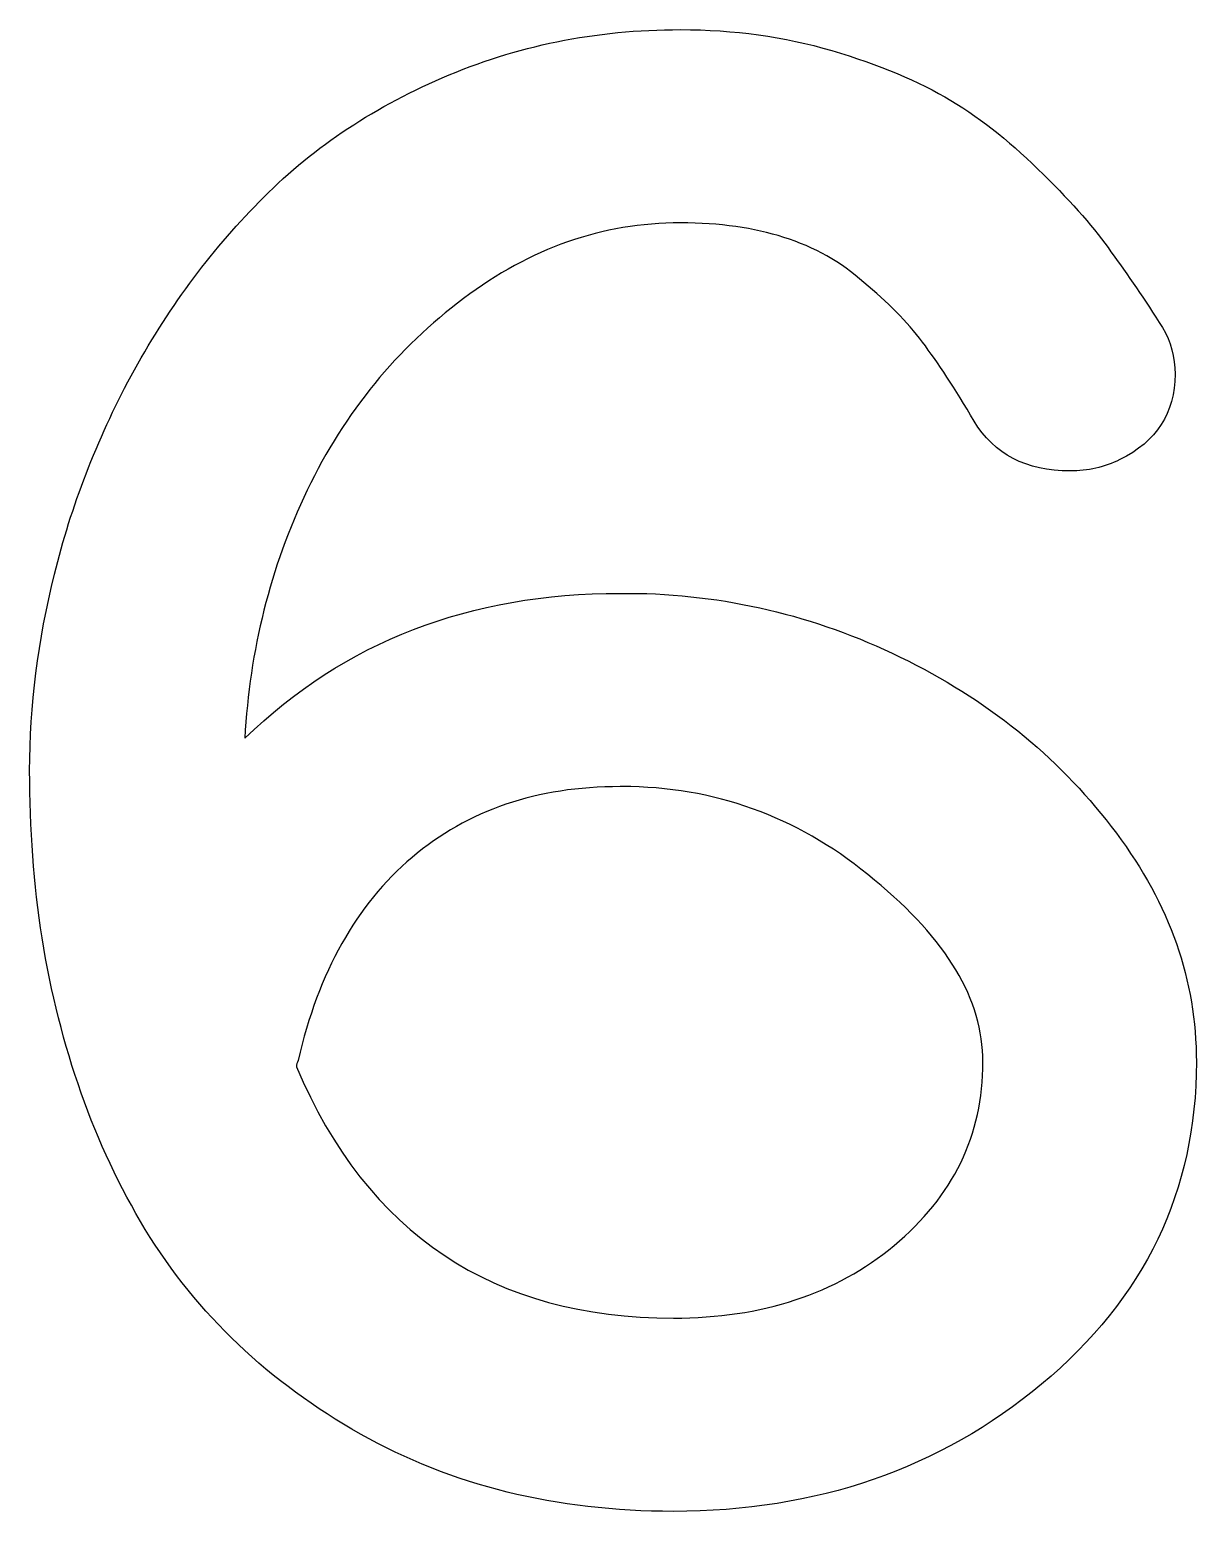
# Model space of a CAD drawing. Header units: millimetres. Extents: x 8.36 to 13.08, y 7.73 to 13.72.
import ezdxf

# ---------------------------------------------------------------- set-up
doc = ezdxf.new("R2010")
doc.units = ezdxf.units.MM
doc.layers.get('0').update_dxf_attribs({"linetype": 'CONTINUOUS'})

msp = doc.modelspace()

# ---------------------------------------------------------------- linework, layer by layer
at = {"color": 7}
for points in [[(10.750776, 11.438423), (10.822706, 11.438423)], [(10.793933, 10.656876), (10.750753, 10.656876)], [(9.441728, 9.523625), (9.441605, 9.523634)]]:
    msp.add_lwpolyline(points, dxfattribs=at)
msp.add_lwpolyline([(9.232979, 10.852268)], close=True, dxfattribs=at)
for points in [[(10.03145, 13.522546), (10.328771, 13.652797), (10.650069, 13.717923), (10.995345, 13.717923)], [(10.995345, 13.717923), (11.211142, 13.717923), (11.414951, 13.689702), (11.60677, 13.633259)], [(11.60677, 13.633259), (11.79859, 13.576823), (11.959239, 13.509522), (12.088717, 13.431357)], [(9.290549, 13.021053), (9.491959, 13.229465), (9.738926, 13.396629), (10.03145, 13.522546)], [(12.088717, 13.431357), (12.218192, 13.353194), (12.342875, 13.25333), (12.462766, 13.131764)], [(12.462766, 13.131764), (12.582647, 13.014535), (12.673761, 12.910328), (12.736107, 12.819144)], [(8.772634, 12.317662), (8.916492, 12.582519), (9.08913, 12.816983), (9.290549, 13.021053)], [(10.995323, 12.936391), (10.67882, 12.936391), (10.386296, 12.834356), (10.117749, 12.630285)], [(11.412531, 12.877766), (11.29265, 12.916849), (11.153581, 12.936391), (10.995323, 12.936391)], [(11.736227, 12.695397), (11.645111, 12.777895), (11.537212, 12.838685), (11.412531, 12.877766)], [(12.736107, 12.819144), (12.803245, 12.727959), (12.872779, 12.625924), (12.94471, 12.513038)], [(11.973612, 12.45442), (11.91128, 12.536918), (11.832152, 12.617243), (11.736227, 12.695397)], [(10.117749, 12.630285), (9.8492, 12.430557), (9.638199, 12.172213), (9.484744, 11.855252)], [(12.94471, 12.513038), (12.978277, 12.456602), (12.99506, 12.393644), (12.99506, 12.324165)], [(12.182211, 12.135289), (12.10548, 12.26554), (12.035947, 12.371917), (11.973612, 12.45442)], [(8.463323, 11.516576), (8.530461, 11.790118), (8.633565, 12.057146), (8.772634, 12.317662)], [(12.99506, 12.324165), (12.99506, 12.167857), (12.920728, 12.052795), (12.772065, 11.978982)], [(12.570645, 11.933387), (12.393212, 11.933387), (12.263734, 12.000687), (12.182211, 12.135289)], [(12.772065, 11.978982), (12.709732, 11.948585), (12.642592, 11.933387), (12.570645, 11.933387)], [(9.484744, 11.855252), (9.336082, 11.542633), (9.25216, 11.208305), (9.232979, 10.852268)], [(8.362616, 10.722004), (8.362616, 10.982519), (8.396185, 11.247377), (8.463323, 11.516576)], [(9.233002, 10.852261), (9.635824, 11.243036), (10.141749, 11.438423), (10.750776, 11.438423)], [(10.822706, 11.438423), (11.206345, 11.429723), (11.570801, 11.338542), (11.916076, 11.16488)], [(11.916076, 11.16488), (12.261351, 10.991203), (12.541888, 10.75891), (12.757686, 10.468001)], [(8.412969, 10.044665), (8.379401, 10.26176), (8.362616, 10.48754), (8.362616, 10.722004)], [(10.750753, 10.656876), (10.41507, 10.656876), (10.134533, 10.561353), (9.909143, 10.370308)], [(11.779405, 10.279128), (11.491676, 10.522275), (11.163185, 10.648191), (10.793933, 10.656876)], [(12.757686, 10.468001), (12.973483, 10.181434), (13.081382, 9.873157), (13.081382, 9.543172)], [(9.909143, 10.370308), (9.683755, 10.179263), (9.5303, 9.905722), (9.448778, 9.549685)], [(12.218195, 9.543172), (12.218195, 9.795004), (12.071932, 10.040323), (11.779405, 10.279128)], [(8.830178, 8.865831), (8.623972, 9.208843), (8.484903, 9.601788), (8.412969, 10.044665)], [(9.448778, 9.549685), (9.444078, 9.540985), (9.441728, 9.532298), (9.441728, 9.523625)], [(11.858532, 8.800703), (12.098307, 9.000432), (12.218195, 9.247921), (12.218195, 9.543172)], [(13.081382, 9.543172), (13.081382, 9.022141), (12.872778, 8.587948), (12.45557, 8.240595)], [(9.441605, 9.523634), (9.729334, 8.846293), (10.237657, 8.507623), (10.966572, 8.507623)], [(9.700559, 8.038695), (9.331307, 8.247108), (9.04118, 8.52282), (8.830178, 8.865831)], [(10.966572, 8.507623), (11.326233, 8.507623), (11.623553, 8.605316), (11.858532, 8.800703)], [(12.45557, 8.240595), (12.043158, 7.897582), (11.546825, 7.726076), (10.96657, 7.726076)], [(10.96657, 7.726076), (10.491817, 7.726076), (10.069813, 7.830282), (9.700559, 8.038695)]]:
    msp.add_open_spline(points, degree=3, dxfattribs=at)

doc.saveas('drawing.dxf')
